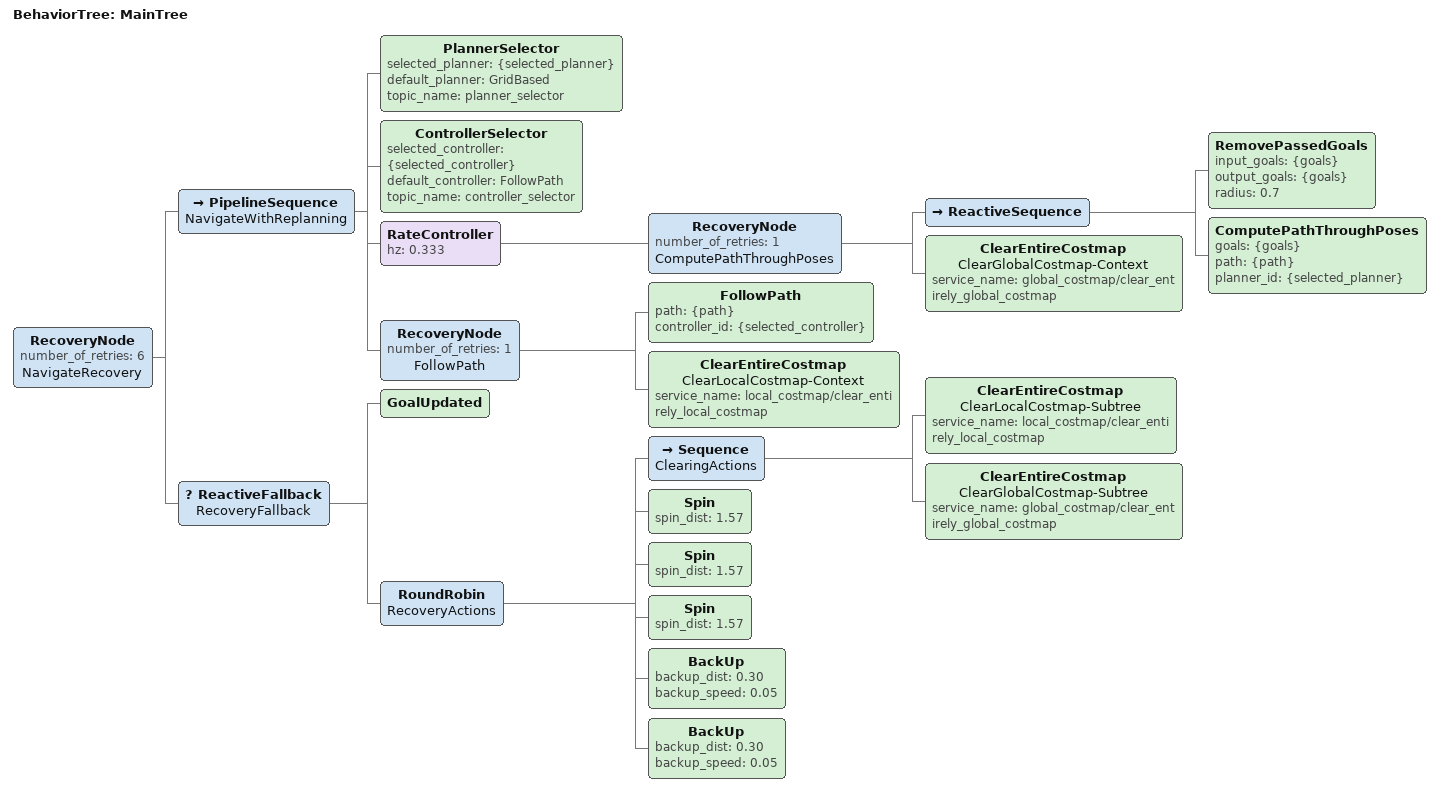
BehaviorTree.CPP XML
<root main_tree_to_execute="MainTree">
  <BehaviorTree ID="MainTree">
    <RecoveryNode number_of_retries="6" name="NavigateRecovery">
      <PipelineSequence name="NavigateWithReplanning">
        <PlannerSelector selected_planner="{selected_planner}" default_planner="GridBased" topic_name="planner_selector"/>
        <ControllerSelector selected_controller="{selected_controller}" default_controller="FollowPath" topic_name="controller_selector"/>
        <RateController hz="0.333">
          <RecoveryNode number_of_retries="1" name="ComputePathThroughPoses">
            <ReactiveSequence>
              <RemovePassedGoals input_goals="{goals}" output_goals="{goals}" radius="0.7"/>
              <ComputePathThroughPoses goals="{goals}" path="{path}" planner_id="{selected_planner}"/>
            </ReactiveSequence>
            <ClearEntireCostmap name="ClearGlobalCostmap-Context" service_name="global_costmap/clear_entirely_global_costmap"/>
          </RecoveryNode>
        </RateController>
        <RecoveryNode number_of_retries="1" name="FollowPath">
          <FollowPath path="{path}" controller_id="{selected_controller}"/>
          <ClearEntireCostmap name="ClearLocalCostmap-Context" service_name="local_costmap/clear_entirely_local_costmap"/>
        </RecoveryNode>
      </PipelineSequence>
      <ReactiveFallback name="RecoveryFallback">
        <GoalUpdated/>
        <RoundRobin name="RecoveryActions">
          <Sequence name="ClearingActions">
            <ClearEntireCostmap name="ClearLocalCostmap-Subtree" service_name="local_costmap/clear_entirely_local_costmap"/>
            <ClearEntireCostmap name="ClearGlobalCostmap-Subtree" service_name="global_costmap/clear_entirely_global_costmap"/>
          </Sequence>
          <Spin spin_dist="1.57"/>
          <Spin spin_dist="1.57"/>
          <Spin spin_dist="1.57"/>
          <BackUp backup_dist="0.30" backup_speed="0.05"/>
          <BackUp backup_dist="0.30" backup_speed="0.05"/>
        </RoundRobin>
      </ReactiveFallback>
    </RecoveryNode>
  </BehaviorTree>
</root>
